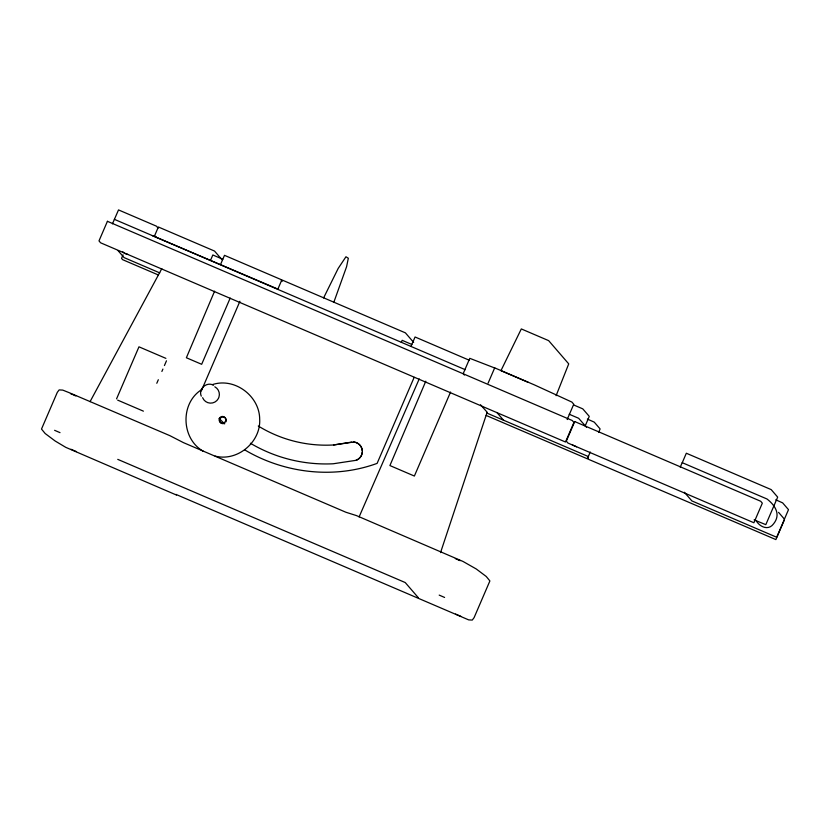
<?xml version="1.0" encoding="UTF-8"?>
<svg xmlns="http://www.w3.org/2000/svg" width="830" height="830" viewBox="0 0 830 830"><rect width="100%" height="100%" fill="white"/><g stroke="black" fill="none" stroke-linecap="round" stroke-linejoin="round"><path stroke-width="1.25" d="M440.533 552.624L487.158 412.209L480.487 404.76M333.868 302.162L346.577 266.731L348.33 258.255L345.954 256.761L338.173 268.453L323.596 297.939M556.11 395.671L568.726 363.872L548.661 340.642L521.313 328.929L500.957 370.657L528.295 382.371M112.434 223.851L118.524 209.917L156.445 226.175L158.094 228.084M123.047 254.872L121.533 258.4L122.622 259.666L158.385 274.989M152.357 235.658L277.884 289.089M116.563 398.857L138.973 346.826L165.886 358.363M156.797 383.273L158.323 379.725M161.881 371.456L162.908 369.091M164.433 365.542L166.467 360.811M210.83 259.624L212.833 254.976L222.803 259.251M220.801 263.899L224.494 255.329L280.644 279.388L282.293 281.297M214.597 291.174L186.376 357.751L201.669 364.297L230.19 298.074M201.337 390.868L239.922 301.269M277.749 289.39L281.837 279.907L405.393 332.851L413.651 342.406M225.864 421.879L226.102 421.35A3.351 3.341 -40.8 0 0 226.237 420.779M401.305 342.334L402.177 340.321L411.846 344.46M410.975 346.473L415.062 336.99L469.521 360.334M414.16 377.349L377.111 463.379C333.743 479.242 284.244 473.297 244.736 449.901M425.8 381.198L389.913 465.557L414.377 476.047L450.565 392.03M567.17 419.534L573.758 404.231L571.932 402.104L534.261 384.83L494.69 367.866L488.102 383.17M585.202 425.883L589.279 416.39L582.774 408.858L573.561 404.916M598.575 432.482L600.111 428.923L594.249 422.138L587.37 419.077M590.244 452.018L587.619 458.119L588.709 459.395L775.884 539.593L784.475 519.642M588.501 456.521L587.495 458.865L486.173 415.446M680.247 467.166L682.187 462.652L767.024 499.006C776.289 506.269 781.518 515.949 772.004 525.577C766.547 530.401 758.869 525.867 755.985 520.358M682.25 462.725L686.327 453.232L771.174 489.596L777.679 497.118L765.81 524.664L754.107 519.87M784.412 519.134L788.5 509.651L782.649 502.876L775.77 499.805M359.1 516.934L419.212 378.937M90.065 401.647L161.809 268.65M202.136 389.322C179.923 402.737 180.971 438.686 203.34 451.302M355.987 460.287L356.796 460.048A9.483 9.452 -40.8 0 0 362.295 452.329M212.573 384.549C234.703 377.297 259.593 396.035 259.676 419.14C261.004 442.058 237.432 461.885 215.115 456.106M258.265 426.008A129.47 129.169 -40.8 0 0 333.66 444.953L353.767 442.017A9.483 9.452 -40.8 0 1 362.305 450.68M333.66 444.953L351.796 442.079M356.018 460.328L333.193 463.773A148.3 147.958 -40.8 0 1 250.401 443.251M75.831 395.92L75.125 395.682M54.604 430.314L60.009 432.648M70.986 449.269L76.391 451.603M439.195 595.11L444.6 597.444M455.566 614.076L460.972 616.4M494.753 368.001L469.78 358.332L463.192 373.635L464.416 375.056M127.862 254.447L125.102 253.596M576.549 446.799L572.378 444.932M460.214 560.665L458.534 560.001M74.783 395.537L73.486 395.007M114.374 219.338L465.194 369.672M569.214 414.243L578.635 418.279L586.53 427.274M159.723 272.883L124.054 257.591L118.14 250.743M486.754 413.018L588.304 456.531M213.476 385.265C206.794 381.24 198.048 389.052 201.275 396.149M117.663 400.122L143.403 411.151M458.077 559.804L457.133 559.399M117.756 459.364L405.237 582.556L418.247 597.61M175.97 494.41L468.649 619.875L472.26 620.083L474.086 617.655L489.897 580.927L486.235 576.476L476.244 568.975L463.005 561.453L356.402 515.575L345.975 512.276L183.461 442.639L169.87 435.657L69.564 392.829L62.758 390.11L59.148 389.913L57.312 392.341L41.5 429.058L45.162 433.519L55.154 441.01L65.778 447.349L176.531 495.064M72.552 394.603L71.681 394.209M456.272 559.015L455.317 558.569M70.986 393.887L70.446 393.617M122.84 251.843L123.888 252.818M778.561 512.359L784.475 519.207L776.693 537.259L691.857 500.905L684.377 492.252M496.88 412.51L503.52 420.198M221.952 259.655L214.524 251.054L158.374 226.995L154.681 235.564L156.331 237.473M214.814 386.801A8.705 8.684 -40.8 0 1 218.933 397.176L218.342 398.566A8.705 8.684 -40.8 0 1 202.613 397.684M226.196 419.617A3.351 3.341 -40.8 0 0 219.981 418.725L219.753 419.264A3.351 3.341 -40.8 0 0 220.853 422.927M224.681 423.144A3.351 3.341 -40.8 0 1 221.34 423.248M224.65 423.871A148.3 147.958 -40.8 0 1 219.141 418.413M353.736 441.985A9.483 9.452 -40.8 0 1 356.765 460.017M107.423 221.309L98.988 240.897L100.648 242.817L565.51 442.017L573.945 422.439L572.285 420.52L107.423 221.309M219.535 418.216L219.307 418.745A3.351 3.341 -40.8 0 0 221.154 422.864A3.351 3.341 -40.8 0 0 225.428 421.37L225.656 420.831A3.351 3.341 -40.8 0 0 223.799 416.722A3.351 3.341 -40.8 0 0 219.535 418.216M574.734 421.567L566.299 441.155L567.959 443.064L753.899 522.755L762.334 503.167L760.685 501.247L574.734 421.567"/></g></svg>
